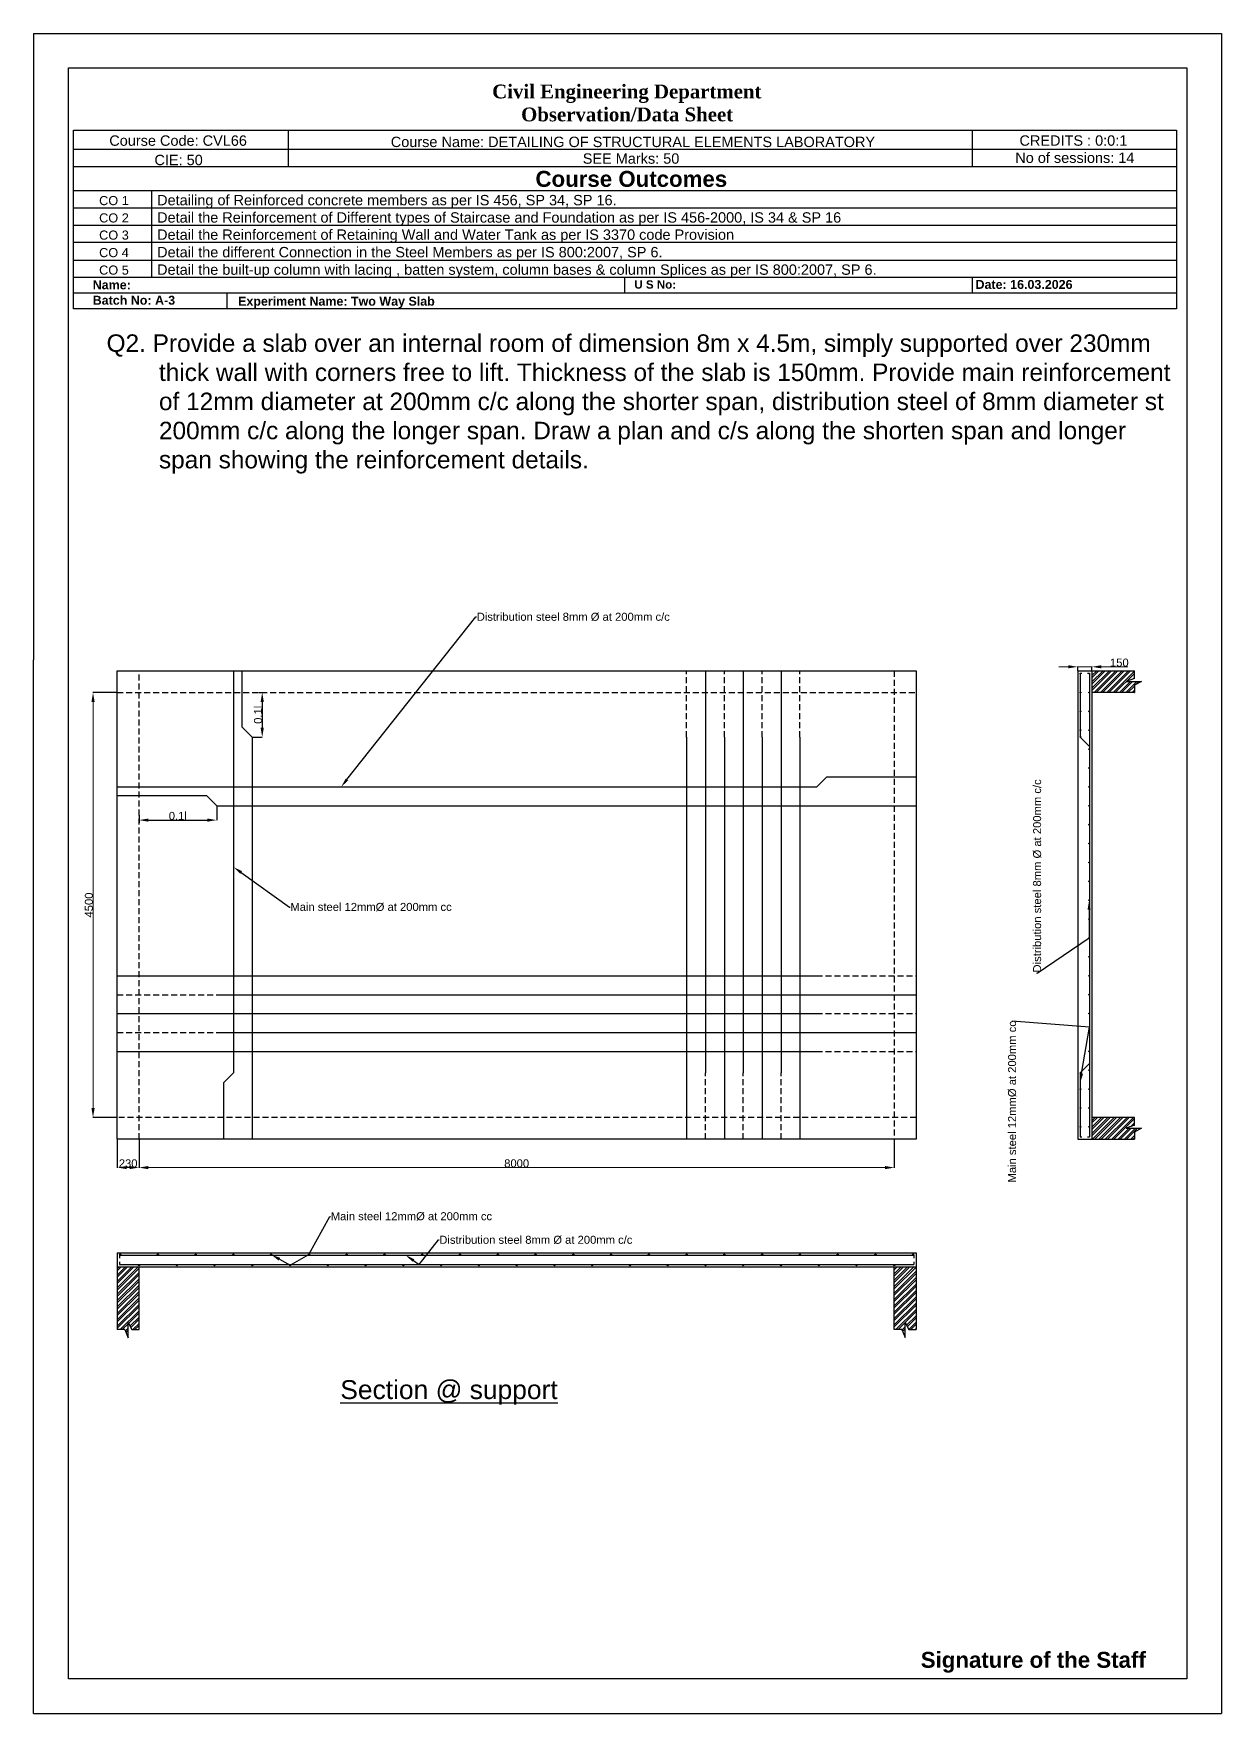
# Model space of a CAD drawing. Header units: millimetres. Extents: x 63881 to 155601, y 40204 to 62481.
# Drawn here: x 85448 to 98029, y 41405 to 59191 of the extents above; entities that cross this region are included whole.
import ezdxf
from ezdxf import colors
from ezdxf.entities.mleader import LeaderData, LeaderLine
from ezdxf.math import Vec2, Vec3

# ---------------------------------------------------------------- set-up
doc = ezdxf.new("R2010")
doc.units = ezdxf.units.MM
doc.linetypes.add('HIDDENX2', pattern=[19.05, 12.7, -6.35])
doc.styles.get("Standard").update_dxf_attribs({"font": 'arial.ttf'})
doc.dimstyles.new('ISO-25', dxfattribs={"dimtxt": 2.5, "dimasz": 2.5, "dimexe": 1.25, "dimexo": 0.625, "dimtad": 1, "dimtxsty": 'Standard', "dimcen": 2.5, "dimadec": 0, "dimazin": 0, "dimtfac": 1, "dimtmove": 0, "dimatfit": 3, "dimfxl": 1, "dimarcsym": 0})

# ---------------------------------------------------------------- blocks, each defined once
blk = doc.blocks.new('*D17')
at = {"color": 0, "lineweight": -2, "transparency": 16777216}
for p, q in [((86335, 47484), (86335, 47183)), ((86565, 47484), (86565, 47183))]:
    blk.add_line(p, q, dxfattribs=at)
at = {"color": 0, "lineweight": 13, "transparency": 16777216}
blk.add_line((86435, 47184), (86465, 47184), dxfattribs=at)
at = {"color": 0, "transparency": 16777216}
for points in [[(86435, 47201), (86435, 47168), (86335, 47184)], [(86465, 47201), (86465, 47168), (86565, 47184)]]:
    blk.add_solid(points, dxfattribs=at)
at = {"layer": 'Defpoints', "color": 0, "transparency": 16777216}
for p in [(86335, 47484), (86565, 47484), (86565, 47184)]:
    blk.add_point(p, dxfattribs=at)
at = {"color": 0, "transparency": 16777216, "insert": (86450, 47228), "char_height": 85, "attachment_point": 5}
blk.add_mtext('230', dxfattribs=at)
blk = doc.blocks.new('*D18')
at = {"color": 0, "lineweight": -2, "transparency": 16777216}
for p, q in [((86565, 47484), (86565, 47183)), ((94565, 47484), (94565, 47183))]:
    blk.add_line(p, q, dxfattribs=at)
at = {"color": 0, "lineweight": 13, "transparency": 16777216}
blk.add_line((86665, 47184), (94465, 47184), dxfattribs=at)
at = {"color": 0, "transparency": 16777216}
for points in [[(86665, 47201), (86665, 47167), (86565, 47184)], [(94465, 47201), (94465, 47167), (94565, 47184)]]:
    blk.add_solid(points, dxfattribs=at)
at = {"layer": 'Defpoints', "color": 0, "transparency": 16777216}
for p in [(86565, 47484), (94565, 47484), (94565, 47184)]:
    blk.add_point(p, dxfattribs=at)
at = {"color": 0, "transparency": 16777216, "insert": (90565, 47228), "char_height": 85, "attachment_point": 5}
blk.add_mtext('8000', dxfattribs=at)
blk = doc.blocks.new('*D19')
at = {"color": 0, "lineweight": -2, "transparency": 16777216}
for p, q in [((86334, 52214), (86077, 52214)), ((86334, 47714), (86077, 47714))]:
    blk.add_line(p, q, dxfattribs=at)
at = {"color": 0, "lineweight": 13, "transparency": 16777216}
blk.add_line((86078, 52114), (86078, 47814), dxfattribs=at)
at = {"color": 0, "transparency": 16777216}
for points in [[(86061, 52114), (86095, 52114), (86078, 52214)], [(86061, 47814), (86095, 47814), (86078, 47714)]]:
    blk.add_solid(points, dxfattribs=at)
at = {"layer": 'Defpoints', "color": 0, "transparency": 16777216}
for p in [(86335, 52214), (86078, 47714), (86335, 47714)]:
    blk.add_point(p, dxfattribs=at)
at = {"color": 0, "transparency": 16777216, "insert": (86034, 49964), "char_height": 85, "attachment_point": 5, "rotation": 90}
blk.add_mtext('4500', dxfattribs=at)
blk = doc.blocks.new('*D20')
at = {"color": 0, "lineweight": 13, "transparency": 16777216}
for p, q in [((96407, 52486), (96307, 52486)), ((96507, 52486), (96657, 52486)), ((96757, 52486), (97038, 52486))]:
    blk.add_line(p, q, dxfattribs=at)
at = {"color": 0, "lineweight": -2, "transparency": 16777216}
for p, q in [((96507, 52445), (96507, 52488)), ((96657, 52445), (96657, 52488))]:
    blk.add_line(p, q, dxfattribs=at)
at = {"color": 0, "transparency": 16777216}
for points in [[(96407, 52503), (96407, 52470), (96507, 52486)], [(96757, 52503), (96757, 52470), (96657, 52486)]]:
    blk.add_solid(points, dxfattribs=at)
at = {"layer": 'Defpoints', "color": 0, "transparency": 16777216}
for p in [(96657, 52486), (96507, 52444), (96657, 52444)]:
    blk.add_point(p, dxfattribs=at)
at = {"color": 0, "transparency": 16777216, "insert": (96948, 52530), "char_height": 85, "attachment_point": 5}
blk.add_mtext('150', dxfattribs=at)
blk = doc.blocks.new('*D21')
at = {"color": 0, "lineweight": -2, "transparency": 16777216}
for p, q in [((86565, 50874), (86565, 50862)), ((87388, 51014), (87388, 50862)), ((86665, 50863), (87288, 50863))]:
    blk.add_line(p, q, dxfattribs=at)
at = {"color": 0, "transparency": 16777216}
for points in [[(86665, 50880), (86665, 50846), (86565, 50863)], [(87288, 50880), (87288, 50846), (87388, 50863)]]:
    blk.add_solid(points, dxfattribs=at)
at = {"layer": 'Defpoints', "color": 0, "transparency": 16777216}
for p in [(86565, 50875), (87388, 51014), (87388, 50863)]:
    blk.add_point(p, dxfattribs=at)
at = {"color": 0, "transparency": 16777216, "insert": (86976, 50907), "char_height": 85, "attachment_point": 5}
blk.add_mtext('0.1l', dxfattribs=at)
blk = doc.blocks.new('*D22')
at = {"color": 0, "lineweight": -2, "transparency": 16777216}
for p, q in [((87835, 52214), (87871, 52214)), ((87870, 52114), (87870, 51841)), ((87766, 51741), (87871, 51741))]:
    blk.add_line(p, q, dxfattribs=at)
at = {"color": 0, "transparency": 16777216}
for points in [[(87853, 52114), (87887, 52114), (87870, 52214)], [(87853, 51841), (87887, 51841), (87870, 51741)]]:
    blk.add_solid(points, dxfattribs=at)
at = {"layer": 'Defpoints', "color": 0, "transparency": 16777216}
for p in [(87834, 52214), (87765, 51741), (87870, 51741)]:
    blk.add_point(p, dxfattribs=at)
at = {"color": 0, "transparency": 16777216, "insert": (87826, 51978), "char_height": 85, "attachment_point": 5, "rotation": 90}
blk.add_mtext('0.1l', dxfattribs=at)

msp = doc.modelspace()

# ---------------------------------------------------------------- hatches: boundary and pattern name
h = msp.add_hatch()
h.set_pattern_fill('ANSI32', color=256, scale=5)
h.set_pattern_definition([(45, (45714.653, 11553.454), (-33.67596, 33.67596), []), (45, (45737.103, 11553.454), (-33.67596, 33.67596), [])])
h.paths.add_polyline_path([(86564.998, 46131.535), (86334.998, 46131.535), (86334.998, 45468.234), (86415.908, 45468.234), (86448.582, 45382.572), (86448.849, 45542.399), (86488.769, 45468.234), (86564.998, 45468.234)])
h.paths.add_polyline_path([(94794.998, 46131.535), (94564.998, 46131.535), (94564.998, 45469.012), (94645.908, 45469.012), (94678.582, 45383.35), (94678.849, 45543.177), (94718.769, 45469.012), (94794.998, 45469.012)])
h.paths.add_polyline_path([(97181.382, 52330.487), (97021.556, 52330.753), (97107.218, 52363.427), (97107.218, 52444.337), (96657.218, 52444.337), (96657.218, 52214.337), (97107.218, 52214.337), (97107.218, 52290.567)])
h.paths.add_polyline_path([(97181.382, 47600.487), (97021.556, 47600.753), (97107.218, 47633.427), (97107.218, 47714.337), (96657.218, 47714.337), (96657.218, 47484.337), (97107.218, 47484.337), (97107.218, 47560.567)])

# ---------------------------------------------------------------- linework, layer by layer
for p, q in [((85448.295, 59190.544), (98029.492, 59190.544)), ((85448.295, 59190.544), (85448.295, 52561.13)), ((98029.492, 59190.544), (98029.492, 41404.819)), ((88146.436, 58169.322), (88146.436, 57779.674)), ((95389.032, 58169.322), (95389.032, 57779.674)), ((85870.702, 57967.042), (97554.762, 57967.042)), ((97554.762, 57779.674), (85870.702, 57779.674)), ((85870.702, 57528.139), (97554.762, 57528.139)), ((86696.646, 57528.139), (86696.646, 57341.748)), ((97554.762, 57341.748), (85870.702, 57341.748)), ((86696.646, 57341.748), (86696.646, 57161.248)), ((85870.702, 57161.248), (97554.762, 57161.248)), ((86696.646, 57161.248), (86696.646, 56977.847)), ((97554.762, 56977.847), (85870.702, 56977.847)), ((86696.646, 56977.847), (86696.646, 56790.777)), ((85870.702, 56790.777), (97554.762, 56790.777)), ((86696.646, 56790.777), (86696.646, 56607.605)), ((97554.762, 56607.605), (85870.702, 56607.605)), ((91711.808, 56444.059), (91711.808, 56607.605)), ((95392.083, 56444.059), (95392.083, 56607.605)), ((85870.702, 56444.059), (97554.762, 56444.059)), ((87497.648, 56277.387), (87497.648, 56444.059)), ((85448.295, 41404.819), (85448.295, 52561.13)), ((86334.998, 52444.337), (94794.998, 52444.337)), ((86334.998, 47484.337), (86334.998, 52444.337)), ((87564.998, 52444.337), (87564.998, 48187.337)), ((87658.932, 51847.403), (87658.932, 52444.337)), ((92564.998, 52444.337), (92564.998, 48187.337)), ((92964.998, 52444.337), (92964.998, 48187.337)), ((93364.998, 52444.337), (93364.998, 48187.337)), ((94794.998, 52444.337), (94794.998, 47484.337)), ((96507.218, 52444.337), (96507.218, 47484.337)), ((96507.218, 52444.337), (97107.218, 52444.337)), ((96532.218, 52419.337), (96532.218, 51741.337)), ((96532.218, 52419.337), (96552.218, 52419.337)), ((96612.218, 52419.337), (96632.218, 52419.337)), ((96632.218, 52419.337), (96632.218, 47509.337)), ((96657.218, 52444.337), (96657.218, 47484.337)), ((97107.218, 52363.427), (97107.218, 52444.337)), ((97107.218, 52290.567), (97107.218, 52214.337)), ((87834.247, 52214.337), (87883.14, 52214.337)), ((97107.218, 52214.337), (96657.218, 52214.337)), ((87764.998, 51741.337), (87658.932, 51847.403)), ((87764.998, 51741.337), (87764.998, 47484.337)), ((92364.998, 51741.337), (92364.998, 47484.337)), ((92764.998, 51741.337), (92764.998, 47484.337)), ((93164.998, 51741.337), (93164.998, 47484.337)), ((93564.998, 51741.337), (93564.998, 47484.337)), ((96632.218, 51641.337), (96532.218, 51741.337)), ((93745.558, 51214.337), (93851.624, 51320.403)), ((93851.624, 51320.403), (94794.998, 51320.403)), ((86334.998, 51214.337), (93745.558, 51214.337)), ((87281.932, 51120.403), (86334.998, 51120.403)), ((87387.998, 51014.337), (87281.932, 51120.403)), ((86564.998, 50913.833), (86564.998, 50835.511)), ((87387.998, 51014.337), (94794.998, 51014.337)), ((86334.998, 49214.337), (93741.998, 49214.337)), ((87387.998, 49014.337), (94794.998, 49014.337)), ((86334.998, 48814.337), (93741.998, 48814.337)), ((87387.998, 48614.337), (94794.998, 48614.337)), ((86334.998, 48414.337), (93741.998, 48414.337)), ((96532.218, 48187.337), (96632.218, 48287.337)), ((87564.998, 48187.337), (87458.932, 48081.271)), ((87458.932, 48081.271), (87458.932, 47484.337)), ((96532.218, 48187.337), (96532.218, 47509.337)), ((97107.218, 47714.337), (96657.218, 47714.337)), ((97107.218, 47633.427), (97107.218, 47714.337)), ((96532.218, 47509.337), (96552.218, 47509.337)), ((96612.218, 47509.337), (96632.218, 47509.337)), ((97107.218, 47560.567), (97107.218, 47484.337)), ((94794.998, 47484.337), (86334.998, 47484.337)), ((96507.218, 47484.337), (97107.218, 47484.337)), ((86334.998, 46281.535), (94794.998, 46281.535)), ((86334.998, 46281.535), (86334.998, 45469.012)), ((86359.998, 46256.535), (86564.998, 46256.535)), ((86359.998, 46256.535), (86359.998, 46226.535)), ((86564.998, 46256.535), (86964.998, 46256.535)), ((86964.998, 46256.535), (94769.998, 46256.535)), ((94769.998, 46256.535), (94769.998, 46226.535)), ((94794.998, 46281.535), (94794.998, 45469.012)), ((86334.998, 46131.535), (94794.998, 46131.535)), ((86359.998, 46186.535), (86359.998, 46156.535)), ((86359.998, 46156.535), (94769.998, 46156.535)), ((86564.998, 45469.012), (86564.998, 46131.535)), ((94564.998, 45469.012), (94564.998, 46131.535)), ((94769.998, 46186.535), (94769.998, 46156.535)), ((86415.908, 45468.234), (86334.998, 45468.234)), ((86488.769, 45468.234), (86564.998, 45468.234)), ((94645.908, 45469.012), (94564.998, 45469.012)), ((94718.769, 45469.012), (94794.998, 45469.012)), ((85448.295, 41404.819), (93340.003, 41404.819)), ((93340.003, 41404.819), (98029.492, 41404.819))]:
    msp.add_line(p, q)
at = {"linetype": 'HIDDENX2', "ltscale": 5}
for p, q in [((86564.998, 47484.337), (86564.998, 52444.337)), ((92364.998, 51741.337), (92364.998, 52444.337)), ((92764.998, 51741.337), (92764.998, 52444.337)), ((93164.998, 51741.337), (93164.998, 52444.337)), ((93564.998, 51741.337), (93564.998, 52444.337)), ((94564.998, 52444.337), (94564.998, 47484.337)), ((86334.998, 52214.337), (94794.998, 52214.337)), ((93741.998, 49214.337), (94794.998, 49214.337)), ((86334.998, 49014.337), (87387.998, 49014.337)), ((93741.998, 48814.337), (94794.998, 48814.337)), ((86334.998, 48614.337), (87387.998, 48614.337)), ((93741.998, 48414.337), (94794.998, 48414.337)), ((92564.998, 47484.337), (92564.998, 48187.337)), ((92964.998, 47484.337), (92964.998, 48187.337)), ((93364.998, 47484.337), (93364.998, 48187.337)), ((94794.998, 47714.337), (86334.998, 47714.337))]:
    msp.add_line(p, q, dxfattribs=at)
for points in [[(85816.651, 58826.85), (97663.358, 58826.85), (97663.358, 41771.043), (85816.651, 41771.043)], [(85870.702, 58169.322), (97554.762, 58169.322), (97554.762, 56277.387), (85870.702, 56277.387)]]:
    msp.add_lwpolyline(points, close=True)
for points in [[(97107.218, 52363.427), (97021.556, 52330.753), (97181.382, 52330.487), (97107.218, 52290.567)], [(97107.218, 47633.427), (97021.556, 47600.753), (97181.382, 47600.487), (97107.218, 47560.567)], [(86415.908, 45468.234), (86448.582, 45382.572), (86448.849, 45542.399), (86488.769, 45468.234)], [(94645.908, 45469.012), (94678.582, 45383.35), (94678.849, 45543.177), (94718.769, 45469.012)]]:
    msp.add_lwpolyline(points)
for centre, radius in [((96536.218, 52414.337), 4), ((96628.218, 52414.337), 4), ((96628.218, 52414.337), 4), ((96536.218, 52214.337), 4), ((96628.218, 52214.337), 4), ((96536.218, 52014.337), 4), ((96628.218, 52014.337), 4), ((96536.218, 51814.337), 4), ((96628.218, 51814.337), 4), ((96536.218, 51743.03), 4), ((96628.218, 51614.337), 4), ((96628.218, 51414.337), 4), ((96628.218, 51214.337), 4), ((96628.218, 51014.337), 4), ((96628.218, 50814.337), 4), ((96628.218, 50614.337), 4), ((96628.218, 50414.337), 4), ((96628.218, 50214.337), 4), ((96628.218, 50014.337), 4), ((96628.218, 49814.337), 4), ((96628.218, 49614.337), 4), ((96628.218, 49414.337), 4), ((96628.218, 49214.337), 4), ((96628.218, 49014.337), 4), ((96628.218, 48814.337), 4), ((96628.218, 48614.337), 4), ((96628.218, 48414.337), 4), ((96628.218, 48214.337), 4), ((96536.218, 48185.644), 4), ((96536.218, 48014.337), 4), ((96628.218, 48014.337), 4), ((96536.218, 47814.337), 4), ((96628.218, 47814.337), 4), ((96536.218, 47614.337), 4), ((96628.218, 47614.337), 4), ((86364.998, 46262.535), 6), ((86764.998, 46262.535), 6), ((87164.998, 46262.535), 6), ((87564.998, 46262.535), 6), ((87964.998, 46262.535), 6), ((88364.998, 46262.535), 6), ((88764.998, 46262.535), 6), ((89164.998, 46262.535), 6), ((89564.998, 46262.535), 6), ((89964.998, 46262.535), 6), ((90364.998, 46262.535), 6), ((90764.998, 46262.535), 6), ((91164.998, 46262.535), 6), ((91564.998, 46262.535), 6), ((91964.998, 46262.535), 6), ((92364.998, 46262.535), 6), ((92764.998, 46262.535), 6), ((93164.998, 46262.535), 6), ((93564.998, 46262.535), 6), ((93964.998, 46262.535), 6), ((94364.998, 46262.535), 6), ((94764.998, 46262.535), 6), ((86564.998, 46150.535), 6), ((86964.998, 46150.535), 6), ((87364.998, 46150.535), 6), ((87764.998, 46150.535), 6), ((88164.998, 46150.535), 6), ((88564.998, 46150.535), 6), ((88964.998, 46150.535), 6), ((89364.998, 46150.535), 6), ((89764.998, 46150.535), 6), ((90164.998, 46150.535), 6), ((90564.998, 46150.535), 6), ((90964.998, 46150.535), 6), ((91364.998, 46150.535), 6), ((91764.998, 46150.535), 6), ((92164.998, 46150.535), 6), ((92564.998, 46150.535), 6), ((92964.998, 46150.535), 6), ((93364.998, 46150.535), 6), ((93764.998, 46150.535), 6), ((94164.998, 46150.535), 6), ((94564.998, 46150.535), 6)]:
    msp.add_circle(centre, radius)

# ---------------------------------------------------------------- texts
at = {"attachment_point": 1}
for s, width, gutter_width, heights, insert, char_height in [('\\pxqc;{\\fBookman Old Style|b0|i0|c0|p18;\\H1.16667x;         \\fBookman Old Style|b1|i0|c0|p18;\\H1.14285x;       Civil Engineering Department\\P               Observation/Data Sheet}', 5556.17381, 547.034, [0], (88543.757, 58650.637), 109.406748), ('Course Code: CVL66', 5139.88658, 548.913, [0], (86250.141, 58112.405), 109.78265), ('Course Name: DETAILING OF STRUCTURAL ELEMENTS LABORATORY', 5139.88658, 548.913, [0], (89231.557, 58098.945), 109.78265), ('CREDITS : 0:0:1', 5139.88658, 548.913, [0], (95890.752, 58113.106), 109.78265), ('CIE: 50', 5139.88658, 548.913, [0], (86728.665, 57907.241), 109.7826), ('SEE Marks: 50', 5139.88658, 548.913, [0], (91265.092, 57922.548), 109.78265), ('No of sessions: 14', 5139.88658, 548.913, [0], (95846.369, 57930.843), 109.78265), ('{\\fArial|b1|i0|c0|p34;Course Outcomes}', 5139.88658, 548.913, [0], (90764.232, 57736.803), 168.75674), ('CO 1', 4516.47917, 482.337, [0], (86142.391, 57470.673), 96.4673), ('Detailing of Reinforced concrete members as per IS 456, SP 34, SP 16.', 5139.88658, 548.913, [0], (86756.618, 57482.359), 109.78265), ('CO 2', 4516.47917, 482.337, [0], (86142.391, 57287.227), 96.4673), ('Detail the Reinforcement of Different types of Staircase and Foundation as per IS 456-2000, IS 34 & SP 16', 8881.60711, 548.913, [0], (86756.618, 57298.914), 109.782646), ('CO 3', 4516.47917, 482.337, [0], (86142.391, 57105.277), 96.4673), ('Detail the Reinforcement of Retaining Wall and Water Tank as per IS 3370 code Provision', 7740.94406, 548.913, [0], (86756.618, 57116.963), 109.78265), ('CO 4', 4516.47917, 482.337, [0], (86142.391, 56920.041), 96.4673), ('Detail the different Connection in the Steel Members as per IS 800:2007, SP 6.', 6764.46735, 548.913, [0], (86756.618, 56931.728), 109.78265), ('Detail the built-up column with lacing , batten system, column bases & column Splices as per IS 800:2007, SP 6.', 9114.92457, 548.913, [0], (86756.618, 56746.606), 109.782646), ('{\\fArial|b1|i0|c0|p34;Name: }', 5139.88658, 548.913, [0], (86074.543, 56577.714), 94.50377), ('CO 5', 4516.47917, 482.337, [0], (86142.391, 56734.92), 96.4673), ('{\\fArial|b1|i0|c0|p34;U S No: }', 5139.88658, 548.913, [0], (91811.467, 56578.07), 87.7535), ('{\\fArial|b1|i0|c0|p34;Date: 16.03.2026}', 5139.88658, 548.913, [0], (95425.15, 56581.843), 94.50377), ('{\\fArial|b1|i0|c0|p34;Batch No: A-3}', 5139.88658, 548.913, [0], (86074.543, 56414.696), 94.50377), ('{\\fArial|b1|i0|c0|p34;Experiment Name: Two Way Slab}', 5139.88658, 548.913, [0], (87614.269, 56404.508), 94.50377), ('\\pxi-3,l4,t4;Q2. Provide a slab over an internal room of dimension 8m x 4.5m, simply supported over 230mm thick wall with corners free to lift. Thickness of the slab is 150mm. Provide main reinforcement of 12mm diameter at 200mm c/c along the shorter span, distribution steel of 8mm diameter st 200mm c/c along the longer span. Draw a plan and c/s along the shorten span and longer span showing the reinforcement details.', 11570.27244, 529.274, [1522.971], (86036.16, 56005.797), 185), ('{\\LSection @ support}', 4189.60473, 12.5, [0], (88696.963, 44933.04), 200), ('{\\fArial|b1|i0|c0|p34;Signature of the Staff}', 5139.88658, 548.913, [0], (94845.045, 42056.288), 168.75674)]:
    msp.add_mtext_dynamic_manual_height_columns(s, width=width, gutter_width=gutter_width, heights=heights, dxfattribs=dict(at, insert=insert, char_height=char_height))

# ---------------------------------------------------------------- dimensions: what is measured, and where the dimension line sits
for base, p1, p2, picture, middle in [((96657.218, 52486.445), (96507.218, 52444.337), (96657.218, 52444.337), '*D20', (96947.597, 52530.469)), ((86564.998, 47184.417), (86334.998, 47484.337), (86564.998, 47484.337), '*D17', (86449.998, 47228.47)), ((94564.998, 47184.001), (86564.998, 47484.337), (94564.998, 47484.337), '*D18', (90564.998, 47228.024))]:
    dim = msp.add_linear_dim(base=base, p1=p1, p2=p2, dimstyle='ISO-25', override={"dimtxt": 85, "dimasz": 100, "dimlwd": 13})
    dim.commit()
    dim.dimension.update_dxf_attribs({"geometry": picture, "text_midpoint": middle})
dim = msp.add_linear_dim(base=(86078.007, 47714.337), p1=(86334.998, 52214.337), p2=(86334.998, 47714.337), angle=90, dimstyle='ISO-25', override={"dimtxt": 85, "dimasz": 100, "dimlwd": 13})
dim.commit()
dim.dimension.update_dxf_attribs({"geometry": '*D19', "text_midpoint": (86033.983, 49964.337)})
dim = msp.add_linear_dim(base=(87869.976, 51741.337), p1=(87834.247, 52214.337), p2=(87764.998, 51741.337), angle=90, text='0.1l', dimstyle='ISO-25', override={"dimtxt": 85, "dimasz": 100})
dim.commit()
dim.dimension.update_dxf_attribs({"geometry": '*D22', "text_midpoint": (87825.953, 51977.837)})
dim = msp.add_linear_dim(base=(87387.998, 50863.154), p1=(86564.998, 50874.672), p2=(87387.998, 51014.337), text='0.1l', dimstyle='ISO-25', override={"dimtxt": 85, "dimasz": 100})
dim.commit()
dim.dimension.update_dxf_attribs({"geometry": '*D21', "text_midpoint": (86976.498, 50907.178)})

# ---------------------------------------------------------------- leaders
ml = msp.add_multileader_mtext('Standard')
ml.set_content('Distribution steel 8mm %%C at 200mm c/c', color=256)
ml.set_leader_properties()
ml.build(insert=Vec2(0, 0))
ml.multileader.update_dxf_attribs({"arrow_head_size": 100})
ctx = ml.context
ctx.base_point, ctx.char_height, ctx.arrow_head_size, ctx.plane_origin = Vec3(90140.1, 53014.335), 85, 100, Vec3(88705.562, 51214.337)
notes = []
notes.append((ctx, [(0, (1, 1, 0), (90132.1, 53014.335), (1, 0), 8, [(0, [(88705.562, 51214.337)], 0, [])])]))
ctx.mtext.insert, ctx.mtext.flow_direction = Vec3(90142.1, 53058.546), 5
ml = msp.add_multileader_mtext('Standard')
ml.set_content('{\\C256;Distribution steel 8mm %%C at 200mm c/c}', color=256)
ml.set_leader_properties()
ml.build(insert=Vec2(0, 0))
ml.multileader.update_dxf_attribs({"arrow_head_size": 100})
ctx = ml.context
ctx.base_point, ctx.char_height, ctx.arrow_head_size, ctx.plane_origin, ctx.plane_x_axis, ctx.plane_y_axis = Vec3(96078.958, 49247.297), 85, 100, Vec3(96628.218, 50014.337), Vec3(0, 1), Vec3(-1, 0)
notes.append((ctx, [(1, (1, 1, 0), (96078.958, 49239.297), (0, 1), 8, [(2, [(96628.218, 50014.337), (96628.218, 49814.337), (96628.218, 49614.337)], 0, [])])]))
ctx.mtext.insert, ctx.mtext.text_direction, ctx.mtext.rotation, ctx.mtext.flow_direction = Vec3(96034.748, 49249.297), Vec3(0, 1), 1.570796327, 5
ml = msp.add_multileader_mtext('Standard')
ml.set_content('Main steel 12mm%%C at 200mm cc', color=256)
ml.set_leader_properties()
ml.build(insert=Vec2(0, 0))
ml.multileader.update_dxf_attribs({"arrow_head_size": 100})
ctx = ml.context
ctx.base_point, ctx.char_height, ctx.arrow_head_size, ctx.plane_origin = Vec3(88165.942, 49942.128), 85, 100, Vec3(87564.998, 50366.583)
notes.append((ctx, [(0, (1, 1, 0), (88157.942, 49942.128), (1, 0), 8, [(0, [(87564.998, 50366.583)], 0, [])])]))
ctx.mtext.insert, ctx.mtext.flow_direction = Vec3(88167.942, 49986.338), 5
ml = msp.add_multileader_mtext('Standard')
ml.set_content('{\\C256;Main steel 12mm%%C at 200mm cc}', color=256)
ml.set_leader_properties()
ml.build(insert=Vec2(0, 0))
ml.multileader.update_dxf_attribs({"arrow_head_size": 100})
ctx = ml.context
ctx.base_point, ctx.char_height, ctx.arrow_head_size, ctx.plane_origin, ctx.plane_x_axis, ctx.plane_y_axis = Vec3(95813.654, 47023.831), 85, 100, Vec3(96532.218, 48081.533), Vec3(0, 1), Vec3(-1, 0)
notes.append((ctx, [(0, (1, 1, 0), (95813.654, 48735.077), (0, -1), 8, [(1, [(96532.218, 48081.533), (96632.218, 48670.513)], 0, [])])]))
ctx.mtext.insert, ctx.mtext.text_direction, ctx.mtext.rotation, ctx.mtext.flow_direction = Vec3(95769.444, 47025.831), Vec3(0, 1), 1.570796327, 5
ml = msp.add_multileader_mtext('Standard')
ml.set_content('{\\C256;Main steel 12mm%%C at 200mm cc}', color=256)
ml.set_leader_properties()
ml.build(insert=Vec2(0, 0))
ml.multileader.update_dxf_attribs({"arrow_head_size": 100})
ctx = ml.context
ctx.base_point, ctx.char_height, ctx.arrow_head_size, ctx.plane_origin = Vec3(88594.062, 46667.197), 85, 100, Vec3(87964.998, 46262.535)
notes.append((ctx, [(0, (1, 1, 0), (88586.062, 46667.197), (1, 0), 8, [(2, [(87964.998, 46262.535), (88164.998, 46150.535), (88364.998, 46262.535)], 0, [])])]))
ctx.mtext.insert, ctx.mtext.flow_direction = Vec3(88596.062, 46711.408), 5
ml = msp.add_multileader_mtext('Standard')
ml.set_content('{\\C256;Distribution steel 8mm %%C at 200mm c/c}', color=256)
ml.set_leader_properties()
ml.build(insert=Vec2(0, 0))
ml.multileader.update_dxf_attribs({"arrow_head_size": 100})
ctx = ml.context
ctx.base_point, ctx.char_height, ctx.arrow_head_size, ctx.plane_origin = Vec3(89743.547, 46417.826), 85, 100, Vec3(89389.823, 46256.535)
notes.append((ctx, [(0, (1, 1, 0), (89735.547, 46417.826), (1, 0), 8, [(1, [(89389.823, 46256.535), (89533.942, 46156.535)], 0, [])])]))
ctx.mtext.insert, ctx.mtext.flow_direction = Vec3(89745.547, 46462.036), 5
for ctx, leaders in notes:
    for number, flags, end, landing, length, lines in leaders:
        leader = LeaderData()
        leader.index, (leader.has_last_leader_line, leader.has_dogleg_vector, leader.attachment_direction) = number, flags
        leader.last_leader_point, leader.dogleg_vector, leader.dogleg_length = Vec3(end), Vec3(landing), length
        for number, points, colour, breaks in lines:
            line = LeaderLine()
            line.index, line.vertices, line.color, line.breaks = number, Vec3.list(points), colors.encode_raw_color(colour), breaks
            leader.lines.append(line)
        ctx.leaders.append(leader)

doc.saveas('drawing.dxf')
